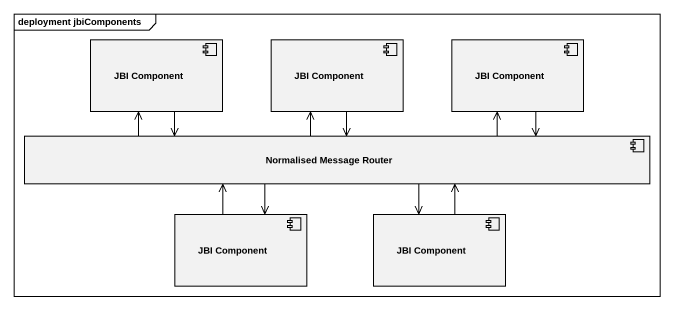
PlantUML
@startuml
mainframe deployment jbiComponents
component "JBI Component" as JBI_Component
component "JBI Component" as JBI_Component_2
component "JBI Component" as JBI_Component_3
component "Normalised Message Router" as Normalised_Message_Router
component "JBI Component" as JBI_Component_4
component "JBI Component" as JBI_Component_5
JBI_Component -right-> Normalised_Message_Router
JBI_Component_2 --> Normalised_Message_Router
JBI_Component_3 -left-> Normalised_Message_Router
Normalised_Message_Router -left-> JBI_Component
Normalised_Message_Router -up-> JBI_Component_2
Normalised_Message_Router -right-> JBI_Component_3
Normalised_Message_Router --> JBI_Component_4
Normalised_Message_Router --> JBI_Component_5
JBI_Component_4 -up-> Normalised_Message_Router
JBI_Component_5 -up-> Normalised_Message_Router
@enduml
